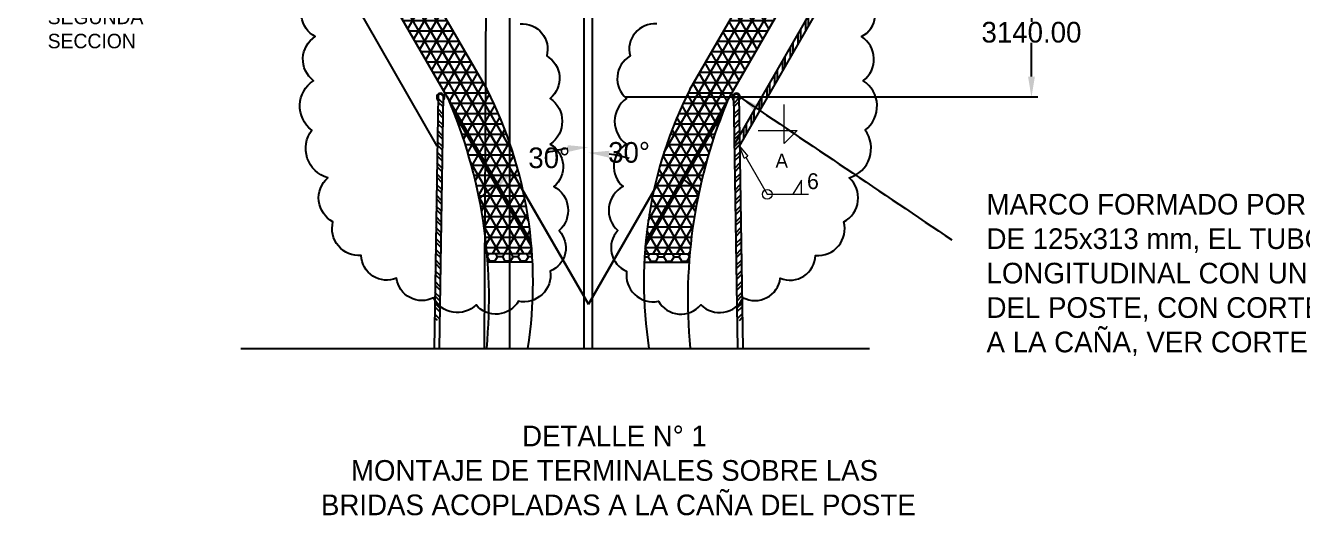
# Model space of a CAD drawing. Header units: centimetres. Extents: x -3 to 132800, y -60 to 85992.
# Drawn here: x 81882 to 112756, y 48482 to 60342 of the extents above; entities that cross this region are included whole.
import ezdxf
from ezdxf.enums import TextEntityAlignment as Align

# ---------------------------------------------------------------- set-up
doc = ezdxf.new("R2010")
doc.units = ezdxf.units.CM
doc.header["$LTSCALE"] = 10
doc.header["$MEASUREMENT"] = 0
doc.layers.get('0').update_dxf_attribs({"linetype": 'CONTINUOUS'})
doc.layers.get('DEFPOINTS').update_dxf_attribs({"color": 2, "linetype": 'CONTINUOUS'})
for name, color, linetype in [('ACERO1', 144, 'CONTINUOUS'), ('DIM', 252, 'CONTINUOUS'), ('INTERNO', 1, 'CONTINUOUS'), ('TERMINALES', 250, 'CONTINUOUS'), ('TEXTOS', 7, 'CONTINUOUS')]:
    doc.layers.add(name, color=color, linetype=linetype)
doc.styles.get("Standard").update_dxf_attribs({"font": ''})
doc.styles.add('Zurich', font='')
doc.styles.get('Standard').set_extended_font_data('Zurich Ex BT')
doc.styles.get('Zurich').set_extended_font_data('Zurich Ex BT')
doc.dimstyles.get("Standard").update_dxf_attribs({"dimtxt": 500, "dimasz": 500, "dimexe": 3, "dimexo": 200, "dimgap": 0.09, "dimtad": 0, "dimtih": 1, "dimtoh": 1, "dimzin": 0, "dimdsep": 46, "dimtxsty": 'Standard', "dimcen": 0.09, "dimclrd": 256, "dimclre": 256, "dimclrt": 256, "dimadec": 0, "dimazin": 0, "dimtfac": 1, "dimtofl": 0, "dimtmove": 0, "dimatfit": 3, "dimfxl": 0, "dimtolj": 1, "dimtzin": 0, "dimlwd": -1, "dimarcsym": 0})
pattern_1 = [(45, (472563.15, -268284.8), (-132.58252, 132.58252), []), (45, (472651.54, -268284.8), (-132.58252, 132.58252), [])]

# ---------------------------------------------------------------- blocks, each defined once
blk = doc.blocks.new('_ClosedBlank')
at = {"color": 0, "linetype": 'ByBlock', "lineweight": -2}
for p, q in [((-1, 0.17), (0, 0)), ((-1, 0.17), (-1, -0.17)), ((0, 0), (-1, -0.17))]:
    blk.add_line(p, q, dxfattribs=at)
blk = doc.blocks.new('*D82')
at = {"layer": 'DEFPOINTS', "color": 0}
for p in [(106157, 61746), (106157, 58606), (106203, 58606)]:
    blk.add_point(p, dxfattribs=at)
at = {"layer": 'DIM', "lineweight": -2}
for p, q in [((106357, 61746), (106206, 61746)), ((106357, 58606), (106206, 58606))]:
    blk.add_line(p, q, dxfattribs=at)
at = {"layer": 'DIM'}
for p, q in [((106203, 61246), (106203, 60430)), ((106203, 59106), (106203, 59921))]:
    blk.add_line(p, q, dxfattribs=at)
for points in [[(106120, 61246), (106287, 61246), (106203, 61746)], [(106120, 59106), (106287, 59106), (106203, 58606)]]:
    blk.add_solid(points, dxfattribs=at)
at = {"layer": 'DIM', "insert": (106203, 60176), "char_height": 500, "attachment_point": 5}
blk.add_mtext('\\A1;3140.00', dxfattribs=at)
blk = doc.blocks.new('*D83')
at = {"layer": 'DEFPOINTS', "color": 0}
for p in [(95491, 75647), (96790, 57168), (97068, 56331), (95491, 54547), (95491, 53597)]:
    blk.add_point(p, dxfattribs=at)
at = {"layer": 'DIM', "lineweight": -2}
blk.add_line((97168, 56504), (97391, 56891), dxfattribs=at)
at = {"layer": 'DIM'}
for start, end in [(97.5455, 105.0909), (44.941, 52.4865)]:
    blk.add_arc((95491, 53597), 3799, start, end, dxfattribs=at)
for points in [[(94987, 57446), (94998, 57280), (95491, 57396)], [(97759, 56541), (97851, 56680), (97389, 56888)]]:
    blk.add_solid(points, dxfattribs=at)
at = {"layer": 'DIM', "insert": (96474, 57267), "char_height": 500, "attachment_point": 5}
blk.add_mtext('\\A1;30°', dxfattribs=at)
blk = doc.blocks.new('*D84')
at = {"layer": 'DEFPOINTS', "color": 0}
for p in [(82574, 75999), (95491, 75647), (94856, 57205), (95491, 54547), (95491, 53597)]:
    blk.add_point(p, dxfattribs=at)
at = {"layer": 'DIM'}
for start, end in [(74.3507, 82.1754), (127.7927, 135.6173)]:
    blk.add_arc((95491, 53597), 3664, start, end, dxfattribs=at)
for points in [[(95985, 57144), (95996, 57310), (95491, 57261)], [(93200, 56561), (93292, 56423), (93661, 56771)]]:
    blk.add_solid(points, dxfattribs=at)
at = {"layer": 'DIM', "insert": (94544, 57136), "char_height": 500, "attachment_point": 5}
blk.add_mtext('\\A1;30°', dxfattribs=at)

msp = doc.modelspace()

# ---------------------------------------------------------------- hatches: boundary and pattern name
at = {"layer": 'TERMINALES'}
h = msp.add_hatch(dxfattribs=at)
h.set_pattern_fill('ANSI32', color=256, scale=500, angle=45, style=0)
h.set_pattern_definition([(90, (472563.15, -268284.8), (-187.5, 4e-14), []), (90, (472625.65, -268222.3), (-187.5, 4e-14), [])])
h.paths.add_polyline_path([(101624.83, 61745.646), (101478.457, 61745.646), (99679.151, 58605.646), (99825.524, 58605.646)])
h.paths.add_polyline_path([(102367.18, 63041.133, 0.060928796), (102304.017, 63186.346), (101478.457, 61745.646), (101624.83, 61745.646)])
h.paths.add_polyline_path([(99825.524, 58605.646), (99679.151, 58605.646), (99143.238, 57670.416), (99147.154, 57421.81)])
h = msp.add_hatch(dxfattribs=at)
h.set_pattern_fill('NET3', color=256, scale=2000, style=0)
h.set_pattern_definition([(180, (-281580.35, -268284.8), (0, 250), []), (120, (-281580.35, -268284.8), (216.50635, 125), []), (60, (-281580.35, -268284.8), (216.50635, -125), [])])
h.paths.add_polyline_path([(93639.026, 56809.248), (93914.746, 56331.071, -0.037124699), (94129.586, 54812.409), (93639.026, 54812.409)])
h.paths.add_polyline_path([(92092.735, 58605.646), (92603.21, 58605.646), (93639.026, 56809.248), (93639.026, 54812.409), (93041.785, 54812.409, 0.079053861)])
h.paths.add_polyline_path([(92603.21, 58605.646), (93132.352, 58605.646, -0.032880279), (93639.026, 57344.812), (93639.026, 56809.248)])
h.paths.add_polyline_path([(93639.026, 57344.812, -0.025410027), (93914.746, 56331.071), (93639.026, 56809.248)])
h.paths.add_polyline_path([(91242.876, 60964.853), (91651.909, 61196.838), (93041.712, 58789.629, -0.004957612), (93132.352, 58605.646), (92603.21, 58605.646)])
h.paths.add_polyline_path([(90866.565, 60751.425), (91242.876, 60964.853), (92603.21, 58605.646), (92092.735, 58605.646)])
h = msp.add_hatch(dxfattribs=at)
h.set_pattern_fill('NET3', color=256, scale=2000, style=0)
h.set_pattern_definition([(0, (472563.15, -268284.8), (0, 250), []), (60, (472563.15, -268284.8), (-216.50635, 125), []), (120, (472563.15, -268284.8), (-216.50635, -125), [])])
h.paths.add_polyline_path([(97343.776, 56809.248), (97068.055, 56331.071, 0.037124699), (96853.215, 54812.409), (97343.776, 54812.409)])
h.paths.add_polyline_path([(98890.066, 58605.646), (98379.591, 58605.646), (97343.776, 56809.248), (97343.776, 54812.409), (97941.016, 54812.409, -0.079053861)])
h.paths.add_polyline_path([(98379.591, 58605.646), (97850.449, 58605.646, 0.032880279), (97343.776, 57344.812), (97343.776, 56809.248)])
h.paths.add_polyline_path([(97343.776, 57344.812, 0.025410027), (97068.055, 56331.071), (97343.776, 56809.248)])
h.paths.add_polyline_path([(99739.925, 60964.853), (99330.892, 61196.838), (97941.089, 58789.629, 0.004957612), (97850.449, 58605.646), (98379.591, 58605.646)])
h.paths.add_polyline_path([(100116.236, 60751.425), (99739.925, 60964.853), (98379.591, 58605.646), (98890.066, 58605.646)])
h = msp.add_hatch(dxfattribs=at)
h.set_pattern_fill('ANSI32', color=256, scale=500, style=0)
h.set_pattern_definition([(135, (-281580.35, -268284.8), (132.58252, 132.58252), []), (135, (-281668.73, -268284.8), (132.58252, 132.58252), [])])
h.paths.add_polyline_path([(91822.801, 58605.646), (91841.801, 58605.646, 0.142441131), (91853.651, 58564.893), (91853.196, 58535.996, -0.208693826)])
h.paths.add_polyline_path([(92012.801, 58605.646), (91993.801, 58605.646, 1), (91841.801, 58605.646), (91822.801, 58605.646, -1)])
h.paths.add_polyline_path([(91980.18, 58533.996), (91980.635, 58562.893, 0.150484581), (91993.801, 58605.646), (92012.801, 58605.646, -0.216924974)])
h.paths.add_polyline_path([(91854.293, 58605.646), (91854.966, 58648.4, -0.53924043), (91981.951, 58646.399), (91981.309, 58605.646)], flags=17)
h = msp.add_hatch(dxfattribs=at)
h.set_pattern_fill('ANSI32', color=256, scale=500, style=0)
h.set_pattern_definition(pattern_1)
h.paths.add_polyline_path([(99160, 58605.646), (99141, 58605.646, -0.142441131), (99129.15, 58564.893), (99129.605, 58535.996, 0.208693826)])
h.paths.add_polyline_path([(98970, 58605.646), (98989, 58605.646, -1), (99141, 58605.646), (99160, 58605.646, 1)])
h.paths.add_polyline_path([(99002.621, 58533.996), (99002.166, 58562.893, -0.150484581), (98989, 58605.646), (98970, 58605.646, 0.216924974)])
h.paths.add_polyline_path([(99128.508, 58605.646), (99127.835, 58648.4, 0.53924043), (99000.85, 58646.399), (99001.492, 58605.646)], flags=17)
h = msp.add_hatch(dxfattribs=at)
h.set_pattern_fill('ANSI32', color=256, scale=500, style=0)
h.set_pattern_definition([(135, (-281580.35, -268284.8), (132.58252, 132.58252), []), (135, (-281668.73, -268284.8), (132.58252, 132.58252), [])])
h.paths.add_polyline_path([(91854.293, 58605.646), (91981.309, 58605.646), (91897.132, 53261.187, -0.07085277), (91768.285, 53144.944)])
h = msp.add_hatch(dxfattribs=at)
h.set_pattern_fill('ANSI32', color=256, scale=500, style=0)
h.set_pattern_definition(pattern_1)
h.paths.add_polyline_path([(99128.508, 58605.646), (99001.492, 58605.646), (99085.669, 53261.187, 0.07085277), (99214.516, 53144.944)])
h = msp.add_hatch(dxfattribs=at)
h.set_pattern_fill('HONEY', color=256, scale=1000, style=0)
h.set_pattern_definition([(180, (-281580.35, -268284.8), (-187.5, 108.253175), [125, -250]), (60, (-281580.35, -268284.8), (187.5, 108.253176), [125, -250]), (120, (-281580.35, -268284.8), (-4e-07, 216.50635), [-250, 125])])
h.paths.add_polyline_path([(93639.026, 54812.409), (94129.586, 54812.409, -0.004842146), (94140.926, 54612.409), (93639.026, 54612.409)])
h.paths.add_polyline_path([(93041.785, 54812.409), (93639.026, 54812.409), (93639.026, 54612.409), (93057.682, 54612.409, 0.004031138)])
h = msp.add_hatch(dxfattribs=at)
h.set_pattern_fill('HONEY', color=256, scale=1000, style=0)
h.set_pattern_definition([(0, (472563.15, -268284.8), (187.5, 108.253175), [125, -250]), (120, (472563.15, -268284.8), (-187.5, 108.253176), [125, -250]), (60, (472563.15, -268284.8), (4e-07, 216.50635), [-250, 125])])
h.paths.add_polyline_path([(97343.776, 54812.409), (96853.215, 54812.409, 0.004842146), (96841.876, 54612.409), (97343.776, 54612.409)])
h.paths.add_polyline_path([(97941.016, 54812.409), (97343.776, 54812.409), (97343.776, 54612.409), (97925.119, 54612.409, -0.004031138)])

# ---------------------------------------------------------------- linework, layer by layer
at = {"lineweight": 5}
for p, q in [((100221.992, 57481.993), (100221.992, 58426.952)), ((99592.019, 57796.98), (99749.512, 57796.98)), ((99749.512, 57796.98), (100536.978, 57796.98)), ((100536.978, 57796.98), (100221.992, 57481.993)), ((100642.758, 56597.645), (100436.591, 56255.722)), ((100642.758, 56255.722), (100642.758, 56597.645))]:
    msp.add_line(p, q, dxfattribs=at)
msp.add_lwpolyline([(99299.646, 57155.226), (99814.18, 56255.722), (100815.097, 56255.722)], dxfattribs=at)
msp.add_circle((99814.18, 56255.722), 117.302, dxfattribs=at)
at = {"layer": 'ACERO1'}
for p, q in [((95391.401, 52527.368), (95391.401, 75647.36)), ((95591.401, 52527.368), (95591.401, 75647.36)), ((91833.328, 59940.842), (93639.026, 56809.248)), ((99149.473, 59940.842), (97343.776, 56809.248)), ((99001.492, 58605.646), (99128.508, 58605.646)), ((97343.776, 56809.248), (97639.44, 57322.014)), ((97951.458, 56832.432), (97951.458, 56832.432)), ((95491.401, 53596.703), (97068.055, 56331.071)), ((96841.876, 54612.409), (97925.119, 54612.409)), ((87091.068, 52527.368), (102288.445, 52527.368))]:
    msp.add_line(p, q, dxfattribs=at)
at = {"layer": 'DIM'}
msp.add_line((106307.632, 58605.646), (96384.636, 58605.646), dxfattribs=at)
at = {"layer": 'INTERNO'}
for p, q in [((93914.746, 56331.071), (82574.353, 75998.537)), ((97068.055, 56331.071), (108408.448, 75998.537)), ((91833.328, 59940.842), (95491.401, 53596.703))]:
    msp.add_line(p, q, dxfattribs=at)
at = {"layer": 'TERMINALES'}
for p, q in [((93041.712, 58789.629), (82253.929, 77474.616)), ((97941.089, 58789.629), (108728.872, 77474.616)), ((94106.122, 55103.49), (81882.179, 76275.981)), ((96876.679, 55103.49), (109100.622, 76275.981)), ((95491.401, 53596.703), (82574.353, 75998.537)), ((92975.915, 52527.368), (93095.248, 75647.36)), ((93591.401, 52527.368), (93591.401, 75647.36)), ((91836.138, 57420.954), (87336.62, 65273.141)), ((99146.663, 57420.954), (103646.181, 65273.141)), ((99036.472, 57484.097), (102304.017, 63186.346)), ((91854.966, 58648.4), (91758.558, 52527.368)), ((91981.951, 58646.399), (91885.574, 52527.368)), ((99000.85, 58646.399), (99097.227, 52527.368)), ((99127.835, 58648.4), (99224.243, 52527.368)), ((97068.055, 56331.071), (95491.401, 53596.703)), ((94129.586, 54812.409), (93041.785, 54812.409)), ((96853.215, 54812.409), (97941.016, 54812.409)), ((94140.926, 54612.409), (93057.682, 54612.409))]:
    msp.add_line(p, q, dxfattribs=at)
for points in [[(93840.72, 60381.633, -0.52056705), (94482.515, 59603.668, -0.52056705), (94482.515, 59603.668, -0.52056705), (94567.919, 58578.784, -0.52056705), (94567.919, 58578.784, -0.52056705), (94567.919, 57468.494, -0.52056705), (94567.919, 57468.494, -0.52056705), (94653.327, 56443.61, -0.52056705), (94653.327, 56443.61, -0.52056705), (94781.438, 55376.023, -0.52056705), (94781.438, 55376.023, -0.52056705), (94567.919, 54393.841, -0.52056705), (94567.919, 54393.841, -0.52056705), (93799.262, 53667.884, -0.52056705), (93799.262, 53667.884, -0.52056705), (92774.388, 53582.476, -0.52056705), (92774.388, 53582.476, -0.52056705), (91749.514, 53753.289, -0.52056705), (91749.514, 53753.289, -0.52056705), (90852.746, 54223.029, -0.52056705), (90852.746, 54223.029, -0.52056705), (89998.685, 54778.173, -0.52056705), (89998.685, 54778.173, -0.52056705), (89315.435, 55589.54, -0.52056705), (89315.435, 55589.54, -0.52056705), (89187.325, 56657.127, -0.52056705), (89187.325, 56657.127, -0.52056705), (88802.998, 57810.121, -0.52056705), (88802.998, 57810.121, -0.52056705), (88845.7, 59005.821, -0.52056705), (88845.7, 59005.821, -0.52056705), (88888.402, 60073.407, -0.52056705), (88888.402, 60073.407, -0.52056705), (88760.296, 61098.29, -0.52056705)], [(97142.081, 60381.633, 0.52056705), (96500.286, 59603.668, 0.52056705), (96500.286, 59603.668, 0.52056705), (96414.882, 58578.784, 0.52056705), (96414.882, 58578.784, 0.52056705), (96414.882, 57468.494, 0.52056705), (96414.882, 57468.494, 0.52056705), (96329.474, 56443.61, 0.52056705), (96329.474, 56443.61, 0.52056705), (96201.363, 55376.023, 0.52056705), (96201.363, 55376.023, 0.52056705), (96414.882, 54393.841, 0.52056705), (96414.882, 54393.841, 0.52056705), (97183.54, 53667.884, 0.52056705), (97183.54, 53667.884, 0.52056705), (98208.413, 53582.476, 0.52056705), (98208.413, 53582.476, 0.52056705), (99233.287, 53753.289, 0.52056705), (99233.287, 53753.289, 0.52056705), (100130.055, 54223.029, 0.52056705), (100130.055, 54223.029, 0.52056705), (100984.117, 54778.173, 0.52056705), (100984.117, 54778.173, 0.52056705), (101667.366, 55589.54, 0.52056705), (101667.366, 55589.54, 0.52056705), (101795.476, 56657.127, 0.52056705), (101795.476, 56657.127, 0.52056705), (102179.803, 57810.121, 0.52056705), (102179.803, 57810.121, 0.52056705), (102137.101, 59005.821, 0.52056705), (102137.101, 59005.821, 0.52056705), (102094.399, 60073.407, 0.52056705), (102094.399, 60073.407, 0.52056705), (102222.505, 61098.29, 0.52056705)]]:
    msp.add_lwpolyline(points, format="xyb", dxfattribs=at)
for centre, radius, start, end in [((91917.801, 58605.646), 95, 311.0429672, 227.1523321), ((91917.801, 58605.646), 76, 325.7683313, 212.4269681), ((83809.499, 54126.983), 10342.825, 351.1029523, 26.7956429), ((107173.302, 54126.983), 10342.825, 153.2043571, 188.8970477), ((99065, 58605.646), 95, 312.8476679, 228.9570328), ((99065, 58605.646), 76, 327.5730319, 214.2316687), ((80646.491, 53726.507), 12442.769, 354.4696841, 23.0868811), ((110336.31, 53726.507), 12442.769, 156.9131189, 185.5303159)]:
    msp.add_arc(centre, radius, start, end, dxfattribs=at)

# ---------------------------------------------------------------- block references
at = {"lineweight": 5, "xscale": 307.1174557915863, "yscale": 307.1174556954065, "zscale": 307.1174557898351, "rotation": 119.7704378060891}
msp.add_blockref('_ClosedBlank', (99147.154, 57421.81), dxfattribs=at)

# ---------------------------------------------------------------- texts
at = {"lineweight": 5}
msp.add_text('6', height=383.897, dxfattribs=at).set_placement((100776.766, 56381.301))
at = {"lineweight": 5, "style": 'Zurich'}
msp.add_attdef('A', text='', height=337.485, dxfattribs=at).set_placement((100165.302, 57069.916), align=Align.MIDDLE)
at = {"layer": 'TEXTOS'}
for s, insert, char_height, width, attachment_point in [('TALADRO DE 30 mm, BORDES ROMOS PARA SALIDA DE CABLE DE TIERRA, EN SEGUNDA SECCION', (82416.446, 64224.721), 350, 3768.59317, 1), ('MARCO FORMADO POR TUBO METALICO 19mm (3/4") {\\H0.70833x;Ø }CON UNA ABERTURA DE 125x313 mm, EL TUBO DEBERA PREPARARSE CON UN CORTE LONGITUDINAL CON UN ANCHO IGUAL AL ESPESOR DE LA PLACA DE LA CAÑA DEL POSTE, CON CORTES DE 45° EN SUS EXTREMOS Y SOLDADO ENTRE SI Y A LA CAÑA, VER CORTE A-A', (105117.239, 56265.626), 500, 25660.99637, 1), ('DETALLE N° 1\\PMONTAJE DE TERMINALES SOBRE LAS\\P BRIDAS ACOPLADAS A LA CAÑA DEL POSTE', (96121.641, 50656.306), 500, 27543.74224, 2)]:
    msp.add_mtext(s, dxfattribs=dict(at, insert=insert, char_height=char_height, width=width, attachment_point=attachment_point))

# ---------------------------------------------------------------- dimensions: what is measured, and where the dimension line sits
at = {"layer": 'DIM'}
for base, line1, line2, picture, middle in [((94855.81, 57205.239), ((95491.401, 53596.703), (82574.353, 75998.537)), ((95491.401, 54546.643), (95491.401, 75647.36)), '*D84', (94544.053, 57136.201)), ((96789.561, 57167.502), ((95491.401, 54546.643), (95491.401, 75647.36)), ((97068.055, 56331.071), (95491.401, 53596.703)), '*D83', (96473.747, 57266.965))]:
    dim = msp.add_angular_dim_2l(base=base, line1=line1, line2=line2, dimstyle='Standard', dxfattribs=at)
    dim.commit()
    dim.dimension.update_dxf_attribs({"geometry": picture, "text_midpoint": middle})
dim = msp.add_linear_dim(base=(106203.468, 58605.646), p1=(106157.452, 61745.646), p2=(106157.452, 58605.646), angle=90, dimstyle='Standard', dxfattribs=at)
dim.commit()
dim.dimension.update_dxf_attribs({"geometry": '*D82', "text_midpoint": (106203.468, 60175.646), "dimtype": 160})

# ---------------------------------------------------------------- leaders
at = {"layer": 'TEXTOS', "color": 0, "path_type": 1}
msp.add_leader([(99160, 58605.646), (104274.478, 55154.337)], dimstyle='Standard', override={"dimgap": 0.09, "dimtad": 0}, dxfattribs=at)

doc.saveas('drawing.dxf')
